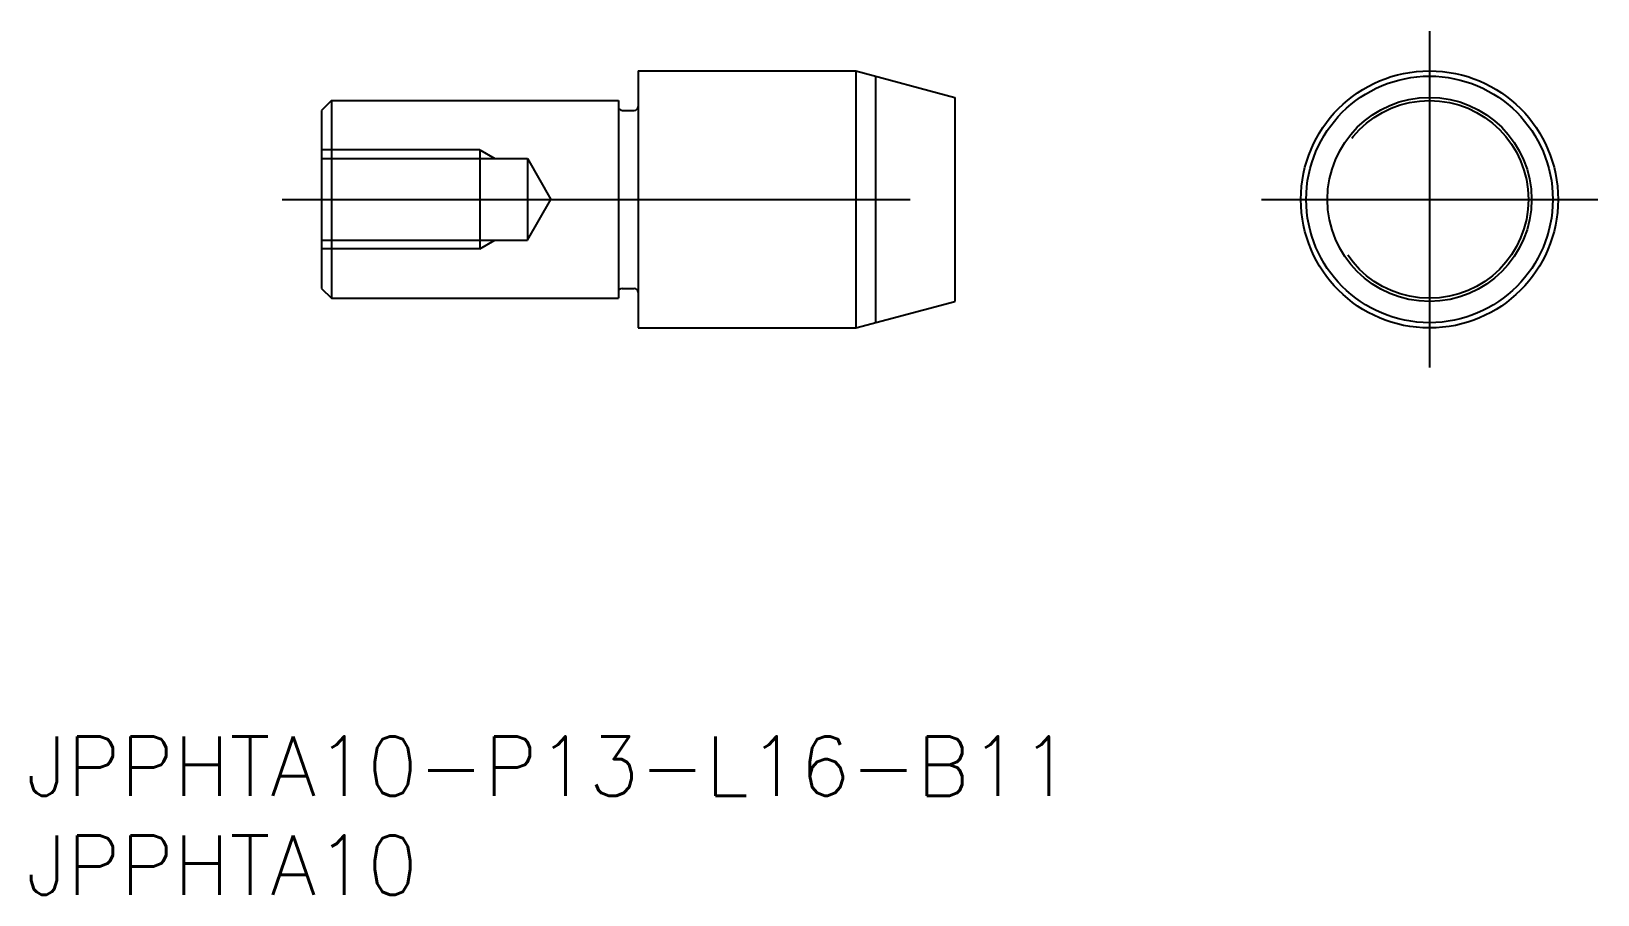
# Model space of a CAD drawing. Extents: x -70.7 to 8.5, y -35.2 to 8.5.
import ezdxf

# ---------------------------------------------------------------- set-up
doc = ezdxf.new("R2010")
doc.units = 0
doc.linetypes.add('CENTER', pattern=[50.8, 31.75, -6.35, 6.35, -6.35])
doc.linetypes.add('DASHED', pattern=[19.05, 12.7, -6.35])
doc.layers.get('0').update_dxf_attribs({"linetype": 'CONTINUOUS'})
doc.layers.add('CENTER', color=1, linetype='CENTER')
doc.styles.get("Standard").update_dxf_attribs({"font": 'txt.shx', "height": 3, "bigfont": 'bigfont.shx'})

msp = doc.modelspace()

# ---------------------------------------------------------------- linework, layer by layer
at = {"color": 7, "linetype": 'CONTINUOUS'}
for p, q in [((-40, 6.5), (-40, -6.5)), ((-40, 6.5), (-29, 6.5)), ((-29, 6.5), (-24, 5.16)), ((-29, 6.5), (-29, -6.5)), ((-28, 6.232), (-28, -6.232)), ((-55.5, 5), (-56, 4.5)), ((-55.5, 5), (-55.5, -5)), ((-55.5, 5), (-41, 5)), ((-41, 5), (-41, -5)), ((-24, 5.16), (-24, -5.16)), ((-56, 4.5), (-56, -4.5)), ((-40.8, 4.5), (-40.2, 4.5)), ((-56, -4.5), (-55.5, -5)), ((-40.8, -4.5), (-40.2, -4.5)), ((-55.5, -5), (-41, -5)), ((-29, -6.5), (-24, -5.16)), ((-40, -6.5), (-29, -6.5))]:
    msp.add_line(p, q, dxfattribs=at)
at = {"color": 3, "linetype": 'DASHED'}
for p, q in [((-48, 2.5), (-56, 2.5)), ((-48, 2.5), (-47.25, 2.067)), ((-48, 2.5), (-48, -2.5)), ((-56, 2.067), (-45.6, 2.067)), ((-45.6, 2.067), (-44.407, 0)), ((-45.6, 2.067), (-45.6, -2.067)), ((-45.6, -2.067), (-44.407, 0)), ((-56, -2.067), (-45.6, -2.067)), ((-48, -2.5), (-47.25, -2.067)), ((-48, -2.5), (-56, -2.5))]:
    msp.add_line(p, q, dxfattribs=at)
at = {"color": 7, "linetype": 'CONTINUOUS'}
for radius in [6.5, 6.232, 5.16]:
    msp.add_circle((0, 0), radius, dxfattribs=at)
at = {"color": 3, "linetype": 'DASHED'}
msp.add_circle((0, 0), 5, dxfattribs=at)
at = {"color": 7, "linetype": 'CONTINUOUS'}
for centre, start, end in [((-40.8, 4.7), 180, 270), ((-40.2, 4.7), 270, 0), ((-40.8, -4.7), 90, 180), ((-40.2, -4.7), 0, 90)]:
    msp.add_arc(centre, 0.2, start, end, dxfattribs=at)
at = {"layer": 'CENTER', "color": 1, "linetype": 'CENTER'}
for p, q in [((0, 8.5), (0, -8.5)), ((-58, 0), (-22, 0)), ((-8.5, 0), (8.5, 0))]:
    msp.add_line(p, q, dxfattribs=at)

# ---------------------------------------------------------------- texts
at = {"color": 7, "linetype": 'CONTINUOUS'}
for s, p in [('JPPHTA10-P13-L16-B11', (-70.929, -30.154)), ('JPPHTA10', (-70.929, -35.154))]:
    msp.add_text(s, height=3, dxfattribs=at).set_placement(p)

doc.saveas('drawing.dxf')
